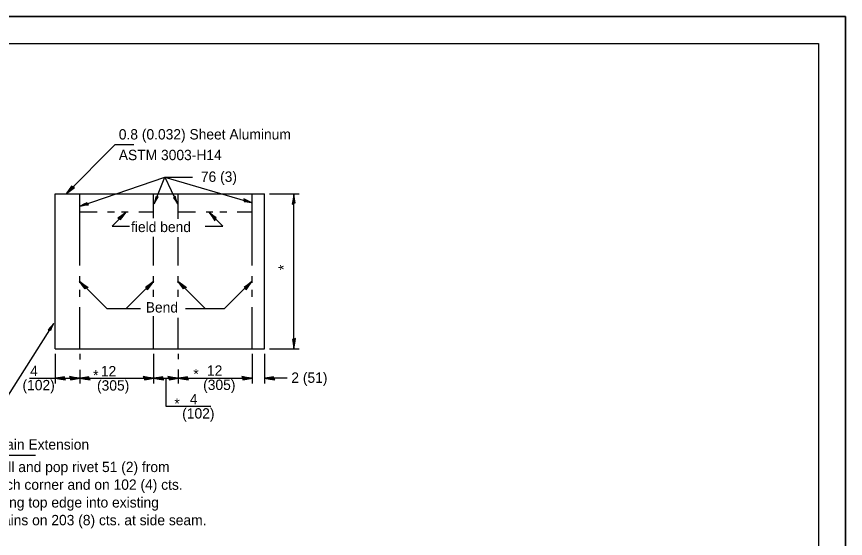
# Model space of a CAD drawing. Extents: x 1621099 to 1621779, y 1591731 to 1592171.
# Drawn here: x 1621470.5 to 1621778.7, y 1591977.6 to 1592171.4 of the extents above; entities that cross this region are included whole.
import ezdxf

# ---------------------------------------------------------------- set-up
doc = ezdxf.new("R2010")
doc.units = 0
for name, color, linetype in [('Design_EX_Roadway Dimensions', 7, 'Continuous'), ('Design_EX_Roadway Notes', 7, 'Continuous'), ('Level 48', 7, 'Continuous'), ('Sheets_50 Reference Boundary', 7, 'Continuous'), ('Sheets_General Details', 7, 'Continuous'), ('Sheets_Printer Plotting Border', 7, 'Continuous'), ('Structures_PR_Bridge', 7, 'Continuous')]:
    doc.layers.add(name, color=color, linetype=linetype)

msp = doc.modelspace()

# ---------------------------------------------------------------- linework, layer by layer
at = {"layer": 'Design_EX_Roadway Dimensions'}
for p, q in [((1621564.59, 1592105.64), (1621575.57, 1592105.64)), ((1621573.65, 1592048.05), (1621573.65, 1592105.64)), ((1621564.59, 1592048.05), (1621575.57, 1592048.05)), ((1621484.89, 1592046.13), (1621484.89, 1592035.15)), ((1621494.04, 1592046.13), (1621494.04, 1592044.11)), ((1621521.49, 1592046.13), (1621521.49, 1592035.15)), ((1621530.64, 1592046.13), (1621530.64, 1592044.24)), ((1621558.09, 1592046.13), (1621558.09, 1592035.15)), ((1621562.67, 1592046.13), (1621562.67, 1592035.15)), ((1621494.04, 1592040.24), (1621494.04, 1592035.15)), ((1621530.64, 1592040.37), (1621530.64, 1592035.15)), ((1621475.33, 1592037.07), (1621494.04, 1592037.07)), ((1621494.04, 1592037.07), (1621521.49, 1592037.07)), ((1621521.49, 1592037.07), (1621530.64, 1592037.07)), ((1621530.64, 1592037.07), (1621558.09, 1592037.07)), ((1621571.08, 1592037.07), (1621562.67, 1592037.07))]:
    msp.add_line(p, q, dxfattribs=at)
for points in [[(1621573.59, 1592102.11), (1621574.15, 1592102.23), (1621573.91, 1592103.72), (1621573.65, 1592105.64), (1621573.35, 1592103.59), (1621573.02, 1592101.8), (1621573.96, 1592102.31), (1621573.65, 1592104.35), (1621573.23, 1592102.08), (1621573.7, 1592102.41), (1621573.63, 1592103.37), (1621573.49, 1592102.45)], [(1621573.7, 1592051.58), (1621573.15, 1592051.46), (1621573.39, 1592049.97), (1621573.65, 1592048.05), (1621573.94, 1592050.1), (1621574.27, 1592051.89), (1621573.34, 1592051.38), (1621573.65, 1592049.34), (1621574.07, 1592051.61), (1621573.6, 1592051.28), (1621573.66, 1592050.32), (1621573.81, 1592051.24)], [(1621488.42, 1592037.02), (1621488.3, 1592037.57), (1621486.81, 1592037.33), (1621484.89, 1592037.07), (1621486.94, 1592036.78), (1621488.73, 1592036.45), (1621488.22, 1592037.38), (1621486.18, 1592037.07), (1621488.46, 1592036.65), (1621488.12, 1592037.12), (1621487.16, 1592037.06), (1621488.08, 1592036.91)], [(1621490.51, 1592037.13), (1621490.63, 1592036.57), (1621492.12, 1592036.81), (1621494.04, 1592037.07), (1621491.99, 1592037.37), (1621490.2, 1592037.7), (1621490.71, 1592036.77), (1621492.75, 1592037.07), (1621490.48, 1592037.49), (1621490.81, 1592037.02), (1621491.77, 1592037.09), (1621490.85, 1592037.24)], [(1621497.57, 1592037.02), (1621497.45, 1592037.57), (1621495.96, 1592037.33), (1621494.04, 1592037.07), (1621496.09, 1592036.78), (1621497.88, 1592036.45), (1621497.37, 1592037.38), (1621495.33, 1592037.07), (1621497.6, 1592036.65), (1621497.27, 1592037.12), (1621496.31, 1592037.06), (1621497.23, 1592036.91)], [(1621517.96, 1592037.13), (1621518.08, 1592036.57), (1621519.57, 1592036.81), (1621521.49, 1592037.07), (1621519.44, 1592037.37), (1621517.65, 1592037.7), (1621518.16, 1592036.77), (1621520.2, 1592037.07), (1621517.93, 1592037.49), (1621518.27, 1592037.02), (1621519.22, 1592037.09), (1621518.3, 1592037.24)], [(1621525.02, 1592037.02), (1621524.9, 1592037.57), (1621523.41, 1592037.33), (1621521.49, 1592037.07), (1621523.54, 1592036.78), (1621525.33, 1592036.45), (1621524.82, 1592037.38), (1621522.78, 1592037.07), (1621525.05, 1592036.65), (1621524.72, 1592037.12), (1621523.76, 1592037.06), (1621524.68, 1592036.91)], [(1621526.01, 1592036.97), (1621526.01, 1592026.69), (1621542.7, 1592026.69)], [(1621527.11, 1592037.13), (1621527.23, 1592036.57), (1621528.72, 1592036.81), (1621530.64, 1592037.07), (1621528.59, 1592037.37), (1621526.8, 1592037.7), (1621527.31, 1592036.77), (1621529.35, 1592037.07), (1621527.08, 1592037.49), (1621527.41, 1592037.02), (1621528.37, 1592037.09), (1621527.45, 1592037.24)], [(1621534.17, 1592037.02), (1621534.05, 1592037.57), (1621532.56, 1592037.33), (1621530.64, 1592037.07), (1621532.69, 1592036.78), (1621534.48, 1592036.45), (1621533.97, 1592037.38), (1621531.93, 1592037.07), (1621534.21, 1592036.65), (1621533.87, 1592037.12), (1621532.91, 1592037.06), (1621533.83, 1592036.91)], [(1621554.56, 1592037.13), (1621554.68, 1592036.57), (1621556.17, 1592036.81), (1621558.09, 1592037.07), (1621556.04, 1592037.37), (1621554.25, 1592037.7), (1621554.76, 1592036.77), (1621556.8, 1592037.07), (1621554.53, 1592037.49), (1621554.86, 1592037.02), (1621555.82, 1592037.09), (1621554.9, 1592037.24)], [(1621566.2, 1592037.02), (1621566.08, 1592037.57), (1621564.59, 1592037.33), (1621562.67, 1592037.07), (1621564.72, 1592036.78), (1621566.51, 1592036.45), (1621566, 1592037.38), (1621563.96, 1592037.07), (1621566.23, 1592036.65), (1621565.89, 1592037.12), (1621564.94, 1592037.06), (1621565.86, 1592036.91)]]:
    msp.add_lwpolyline(points, dxfattribs=at)
at = {"layer": 'Design_EX_Roadway Notes'}
for p, q in [((1621488.92, 1592105.64), (1621507.18, 1592123.89)), ((1621507.18, 1592123.89), (1621514.13, 1592123.89)), ((1621525.64, 1592111.77), (1621557.8, 1592102.4)), ((1621506.02, 1592093.54), (1621511.28, 1592098.79)), ((1621547.22, 1592093.54), (1621541.97, 1592098.79)), ((1621506.02, 1592093.54), (1621512.51, 1592093.54)), ((1621540.6, 1592093.54), (1621547.22, 1592093.54)), ((1621493.93, 1592073.1), (1621504.03, 1592063)), ((1621521.38, 1592073.1), (1621511.28, 1592063)), ((1621530.53, 1592073.1), (1621540.63, 1592063)), ((1621557.98, 1592073.1), (1621547.88, 1592063)), ((1621504.03, 1592063), (1621516.61, 1592063)), ((1621533.27, 1592063), (1621547.88, 1592063)), ((1621453.26, 1592008.51), (1621484.35, 1592057.41)), ((1621453.26, 1592008.51), (1621477.55, 1592008.51))]:
    msp.add_line(p, q, dxfattribs=at)
for points in [[(1621494.21, 1592101.03), (1621525.64, 1592111.77), (1621535.87, 1592111.77)], [(1621521.62, 1592101.83), (1621525.64, 1592111.77), (1621530.39, 1592101.83)], [(1621491.45, 1592108.09), (1621490.98, 1592108.4), (1621490.09, 1592107.18), (1621488.92, 1592105.64), (1621490.58, 1592106.88), (1621492.08, 1592107.91), (1621491.06, 1592108.21), (1621489.83, 1592106.55), (1621491.74, 1592107.86), (1621491.17, 1592107.95), (1621490.54, 1592107.23), (1621491.29, 1592107.78)], [(1621522.71, 1592104.41), (1621522.29, 1592104.48), (1621522.01, 1592103.31), (1621521.62, 1592101.83), (1621522.44, 1592103.25), (1621523.2, 1592104.48), (1621522.71, 1592104.41), (1621522.41, 1592104.4), (1621522.01, 1592102.78), (1621522.98, 1592104.33), (1621522.55, 1592104.22), (1621522.31, 1592103.5), (1621522.69, 1592104.13)], [(1621529.22, 1592104.37), (1621528.89, 1592104.11), (1621529.56, 1592103.12), (1621530.39, 1592101.83), (1621529.89, 1592103.39), (1621529.5, 1592104.79), (1621529.22, 1592104.37), (1621529.03, 1592104.14), (1621529.95, 1592102.76), (1621529.46, 1592104.52), (1621529.25, 1592104.12), (1621529.62, 1592103.46), (1621529.41, 1592104.17)], [(1621555.12, 1592103.22), (1621555.1, 1592102.8), (1621556.28, 1592102.64), (1621557.8, 1592102.4), (1621556.3, 1592103.07), (1621555.01, 1592103.71), (1621555.12, 1592103.22), (1621555.17, 1592102.92), (1621556.82, 1592102.69), (1621555.17, 1592103.5), (1621555.33, 1592103.08), (1621556.07, 1592102.92), (1621555.4, 1592103.23)], [(1621496.88, 1592101.9), (1621496.65, 1592102.26), (1621495.59, 1592101.71), (1621494.21, 1592101.03), (1621495.82, 1592101.35), (1621497.25, 1592101.57), (1621496.88, 1592101.9), (1621496.67, 1592102.12), (1621495.18, 1592101.36), (1621496.99, 1592101.64), (1621496.63, 1592101.89), (1621495.92, 1592101.6), (1621496.65, 1592101.73)], [(1621508.75, 1592096.33), (1621509.22, 1592096.03), (1621510.1, 1592097.25), (1621511.28, 1592098.79), (1621509.62, 1592097.55), (1621508.12, 1592096.52), (1621509.14, 1592096.22), (1621510.36, 1592097.88), (1621508.46, 1592096.57), (1621509.03, 1592096.47), (1621509.66, 1592097.19), (1621508.91, 1592096.65)], [(1621544.42, 1592096.26), (1621544.73, 1592096.73), (1621543.51, 1592097.61), (1621541.97, 1592098.79), (1621543.2, 1592097.13), (1621544.24, 1592095.63), (1621544.54, 1592096.65), (1621542.88, 1592097.88), (1621544.19, 1592095.97), (1621544.28, 1592096.54), (1621543.56, 1592097.18), (1621544.11, 1592096.42)], [(1621496.46, 1592070.64), (1621495.99, 1592070.33), (1621495.1, 1592071.55), (1621493.93, 1592073.1), (1621495.58, 1592071.86), (1621497.09, 1592070.82), (1621496.06, 1592070.52), (1621494.84, 1592072.18), (1621496.75, 1592070.87), (1621496.18, 1592070.78), (1621495.54, 1592071.5), (1621496.3, 1592070.96)], [(1621518.92, 1592070.56), (1621518.62, 1592071.04), (1621519.84, 1592071.92), (1621521.38, 1592073.1), (1621520.14, 1592071.44), (1621519.11, 1592069.94), (1621518.81, 1592070.96), (1621520.47, 1592072.18), (1621519.16, 1592070.28), (1621519.06, 1592070.85), (1621519.79, 1592071.48), (1621519.24, 1592070.73)], [(1621533.06, 1592070.64), (1621532.59, 1592070.33), (1621531.7, 1592071.55), (1621530.53, 1592073.1), (1621532.19, 1592071.86), (1621533.69, 1592070.82), (1621532.67, 1592070.52), (1621531.44, 1592072.18), (1621533.35, 1592070.87), (1621532.78, 1592070.78), (1621532.15, 1592071.5), (1621532.9, 1592070.96)], [(1621555.52, 1592070.56), (1621555.22, 1592071.04), (1621556.44, 1592071.92), (1621557.98, 1592073.1), (1621556.74, 1592071.44), (1621555.71, 1592069.94), (1621555.41, 1592070.96), (1621557.07, 1592072.18), (1621555.76, 1592070.28), (1621555.67, 1592070.85), (1621556.39, 1592071.48), (1621555.84, 1592070.73)], [(1621482.81, 1592055.07), (1621483.22, 1592054.92), (1621483.7, 1592056.02), (1621484.35, 1592057.41), (1621483.29, 1592056.16), (1621482.31, 1592055.09), (1621482.81, 1592055.07), (1621483.11, 1592055.03), (1621483.8, 1592056.55), (1621482.56, 1592055.19), (1621483, 1592055.23), (1621483.37, 1592055.89), (1621482.89, 1592055.34)]]:
    msp.add_lwpolyline(points, dxfattribs=at)
at = {"layer": 'Level 48'}
msp.add_lwpolyline([(1621098.65, 1592171.44), (1621778.65, 1592171.44), (1621778.65, 1591731.44), (1621098.65, 1591731.44)], close=True, dxfattribs=at)
at = {"layer": 'Sheets_50 Reference Boundary'}
msp.add_lwpolyline([(1621138.65, 1592161.44), (1621768.65, 1592161.44), (1621768.65, 1591761.44), (1621138.65, 1591761.44)], close=True, dxfattribs=at)
at = {"layer": 'Sheets_General Details'}
for p, q in [((1621778.65, 1592171.44), (1621098.65, 1592171.44)), ((1621778.65, 1591731.44), (1621778.65, 1592171.44))]:
    msp.add_line(p, q, dxfattribs=at)
msp.add_lwpolyline([(1621138.65, 1592161.44), (1621768.65, 1592161.44), (1621768.65, 1591741.44), (1621138.65, 1591741.44)], close=True, dxfattribs=at)
at = {"layer": 'Sheets_Printer Plotting Border'}
msp.add_lwpolyline([(1621098.65, 1591731.44), (1621778.65, 1591731.44), (1621778.65, 1592171.44), (1621098.65, 1592171.44)], close=True, dxfattribs=at)
at = {"layer": 'Structures_PR_Bridge'}
for p, q in [((1621484.89, 1592048.05), (1621484.89, 1592105.64)), ((1621484.89, 1592105.64), (1621562.67, 1592105.64)), ((1621494.04, 1592098.78), (1621494.04, 1592105.64)), ((1621521.49, 1592098.78), (1621521.49, 1592105.64)), ((1621530.64, 1592098.78), (1621530.64, 1592105.64)), ((1621558.09, 1592098.78), (1621558.09, 1592105.64)), ((1621562.67, 1592048.05), (1621562.67, 1592105.64)), ((1621484.89, 1592048.05), (1621562.67, 1592048.05))]:
    msp.add_line(p, q, dxfattribs=at)
for points in [[(1621494.04, 1592078.92), (1621494.04, 1592098.79)], [(1621500.49, 1592098.79), (1621494.04, 1592098.79)], [(1621506.92, 1592098.79), (1621504.35, 1592098.79)], [(1621512.07, 1592098.79), (1621509.49, 1592098.79)], [(1621521.49, 1592098.79), (1621515.93, 1592098.79)], [(1621521.49, 1592096.62), (1621521.49, 1592098.79)], [(1621537.09, 1592098.79), (1621530.64, 1592098.79)], [(1621530.64, 1592096.35), (1621530.64, 1592098.79)], [(1621543.52, 1592098.79), (1621540.95, 1592098.79)], [(1621548.67, 1592098.79), (1621546.1, 1592098.79)], [(1621558.09, 1592098.79), (1621552.53, 1592098.79)], [(1621558.09, 1592078.92), (1621558.09, 1592098.79)], [(1621521.49, 1592078.92), (1621521.49, 1592089.67)], [(1621530.64, 1592078.92), (1621530.64, 1592089.53)], [(1621494.04, 1592072.49), (1621494.04, 1592075.06)], [(1621521.49, 1592072.49), (1621521.49, 1592075.06)], [(1621530.64, 1592072.49), (1621530.64, 1592075.06)], [(1621558.09, 1592072.49), (1621558.09, 1592075.06)], [(1621494.04, 1592067.34), (1621494.04, 1592069.92)], [(1621521.49, 1592067.34), (1621521.49, 1592069.92)], [(1621530.64, 1592067.34), (1621530.64, 1592069.92)], [(1621558.09, 1592067.34), (1621558.09, 1592069.92)], [(1621494.04, 1592048.05), (1621494.04, 1592063.49)], [(1621558.09, 1592048.05), (1621558.09, 1592063.49)], [(1621521.49, 1592048.05), (1621521.49, 1592060.11)], [(1621530.64, 1592048.05), (1621530.64, 1592059.56)]]:
    msp.add_lwpolyline(points, dxfattribs=at)

# ---------------------------------------------------------------- texts
at = {"layer": 'Design_EX_Roadway Dimensions'}
msp.add_text('*', height=3.84, rotation=90, dxfattribs=at).set_placement((1621571.73, 1592077.25))
for s, height, p in [('  4', 3.844, (1621472.73, 1592037.91)), (' 12', 3.844, (1621500.43, 1592037.79)), (' 12', 3.844, (1621539.89, 1592038.02)), ('*', 3.84, (1621498.97, 1592036.28)), ('*', 3.84, (1621536.24, 1592036.74)), (' 2 (51)', 3.844, (1621571.24, 1592035.39)), ('(102)', 3.844, (1621472.73, 1592032.63)), ('(305)', 3.844, (1621500.43, 1592032.51)), ('(305)', 3.844, (1621539.89, 1592032.74)), ('*', 3.84, (1621529.18, 1592025.78)), ('  4', 3.844, (1621532.1, 1592027.4)), ('(102)', 3.844, (1621532.1, 1592022.12))]:
    msp.add_text(s, height=height, dxfattribs=at).set_placement(p)
at = {"layer": 'Design_EX_Roadway Notes'}
for s, height, p in [('0.8 (0.032) Sheet Aluminum', 3.8419, (1621508.53, 1592125.79)), ('ASTM 3003-H14', 3.8419, (1621508.53, 1592118.11)), ('76 (3)', 3.844, (1621539.04, 1592110.05)), ('field bend', 3.842, (1621513.08, 1592091.39)), ('Bend', 3.842, (1621518.55, 1592061.52)), ('Drain Extension', 3.8419, (1621461.23, 1592010.58)), ('Drill and pop rivet 51 (2) from', 3.8419, (1621460.89, 1592002.24)), ('each corner and on 102 (4) cts.', 3.8419, (1621460.89, 1591995.66)), ('along top edge into existing', 3.8419, (1621460.89, 1591989.07)), ('drains on 203 (8) cts. at side seam.', 3.8419, (1621460.89, 1591982.49))]:
    msp.add_text(s, height=height, dxfattribs=at).set_placement(p)

doc.saveas('drawing.dxf')
